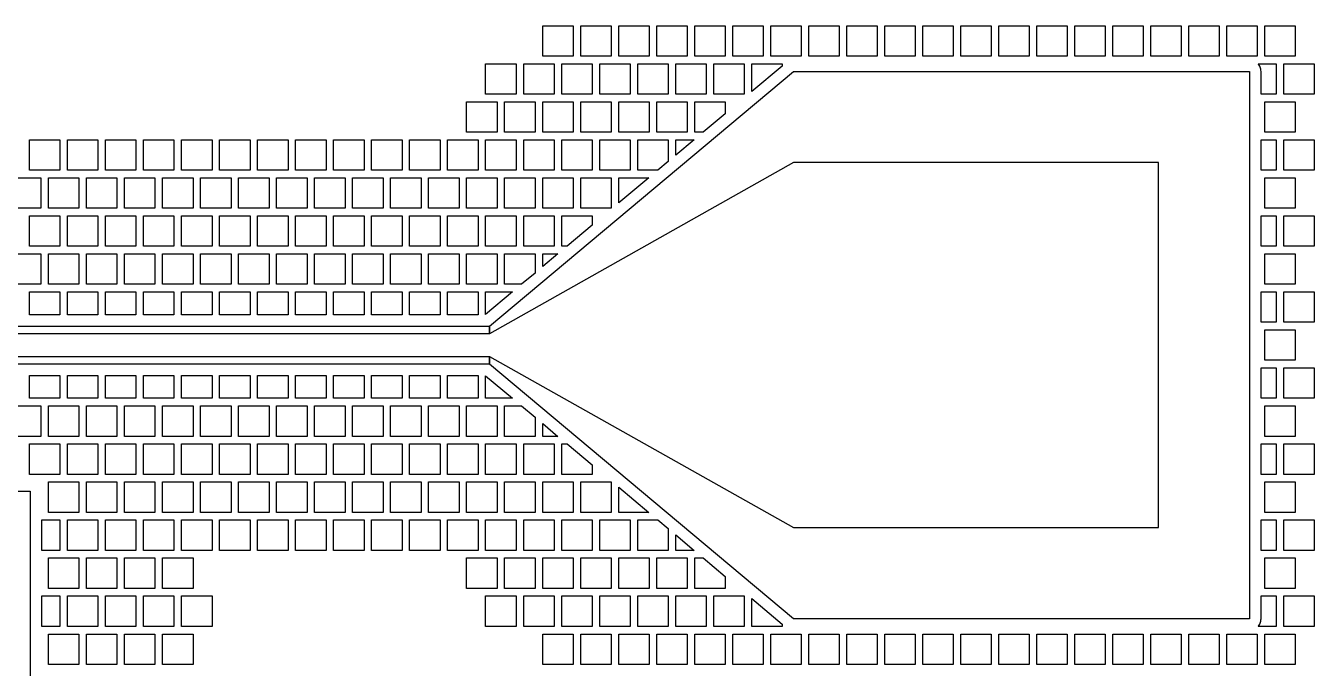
# Model space of a CAD drawing. Header units: metres. Extents: x -10 to 2022, y -10 to 2010.
# Drawn here: x 1175 to 2022, y 1588 to 2010 of the extents above; entities that cross this region are included whole.
import ezdxf

# ---------------------------------------------------------------- set-up
doc = ezdxf.new("R2010")
doc.units = ezdxf.units.M

msp = doc.modelspace()

# ---------------------------------------------------------------- linework, layer by layer
for points in [[(1515, 1990), (1515, 2010), (1535, 2010), (1535, 1990), (1515, 1990), (1515, 1990)], [(1540, 1990), (1540, 2010), (1560, 2010), (1560, 1990), (1540, 1990), (1540, 1990)], [(1565, 1990), (1565, 2010), (1585, 2010), (1585, 1990), (1565, 1990), (1565, 1990)], [(1590, 1990), (1590, 2010), (1610, 2010), (1610, 1990), (1590, 1990), (1590, 1990)], [(1615, 1990), (1615, 2010), (1635, 2010), (1635, 1990), (1615, 1990), (1615, 1990)], [(1640, 1990), (1640, 2010), (1660, 2010), (1660, 1990), (1640, 1990), (1640, 1990)], [(1665, 1990), (1665, 2010), (1685, 2010), (1685, 1990), (1665, 1990), (1665, 1990)], [(1690, 1990), (1690, 2010), (1710, 2010), (1710, 1990), (1690, 1990), (1690, 1990)], [(1715, 1990), (1715, 2010), (1735, 2010), (1735, 1990), (1715, 1990), (1715, 1990)], [(1740, 1990), (1740, 2010), (1760, 2010), (1760, 1990), (1740, 1990), (1740, 1990)], [(1765, 1990), (1765, 2010), (1785, 2010), (1785, 1990), (1765, 1990), (1765, 1990)], [(1790, 1990), (1790, 2010), (1810, 2010), (1810, 1990), (1790, 1990), (1790, 1990)], [(1815, 1990), (1815, 2010), (1835, 2010), (1835, 1990), (1815, 1990), (1815, 1990)], [(1840, 1990), (1840, 2010), (1860, 2010), (1860, 1990), (1840, 1990), (1840, 1990)], [(1865, 1990), (1865, 2010), (1885, 2010), (1885, 1990), (1865, 1990), (1865, 1990)], [(1890, 1990), (1890, 2010), (1910, 2010), (1910, 1990), (1890, 1990), (1890, 1990)], [(1915, 1990), (1915, 2010), (1935, 2010), (1935, 1990), (1915, 1990), (1915, 1990)], [(1940, 1990), (1940, 2010), (1960, 2010), (1960, 1990), (1940, 1990), (1940, 1990)], [(1965, 1990), (1965, 2010), (1985, 2010), (1985, 1990), (1965, 1990), (1965, 1990)], [(1990, 1990), (1990, 2010), (2010, 2010), (2010, 1990), (1990, 1990), (1990, 1990)], [(1477.5, 1965), (1477.5, 1985), (1497.5, 1985), (1497.5, 1965), (1477.5, 1965), (1477.5, 1965)], [(1502.5, 1965), (1502.5, 1985), (1522.5, 1985), (1522.5, 1965), (1502.5, 1965), (1502.5, 1965)], [(1527.5, 1965), (1527.5, 1985), (1547.5, 1985), (1547.5, 1965), (1527.5, 1965), (1527.5, 1965)], [(1552.5, 1965), (1552.5, 1985), (1572.5, 1985), (1572.5, 1965), (1552.5, 1965), (1552.5, 1965)], [(1577.5, 1965), (1577.5, 1985), (1597.5, 1985), (1597.5, 1965), (1577.5, 1965), (1577.5, 1965)], [(1602.5, 1965), (1602.5, 1985), (1622.5, 1985), (1622.5, 1965), (1602.5, 1965), (1602.5, 1965)], [(1627.5, 1965), (1627.5, 1985), (1647.5, 1985), (1647.5, 1965), (1627.5, 1965), (1627.5, 1965)], [(1652.5, 1966.75), (1652.5, 1985), (1672.5, 1985), (1672.5, 1983.5), (1652.5, 1966.75), (1652.5, 1966.75)], [(1985.58, 1985), (1997.5, 1985), (1997.5, 1965), (1987.5, 1965), (1987.5, 1980), (1987.46, 1980.74), (1987.36, 1981.46), (1987.18, 1982.18), (1986.93, 1982.87), (1986.61, 1983.54), (1986.24, 1984.17), (1985.8, 1984.76), (1985.58, 1985), (1985.58, 1985)], [(2002.5, 1965), (2002.5, 1985), (2022.5, 1985), (2022.5, 1965), (2002.5, 1965), (2002.5, 1965)], [(1480, 1812.5), (1680, 1980), (1980, 1980), (1980, 1620), (1680, 1620), (1480, 1787.5), (1480, 1792.5), (1680, 1680), (1920, 1680), (1920, 1920), (1680, 1920), (1480, 1807.5), (1480, 1812.5), (1480, 1812.5)], [(1465, 1940), (1465, 1960), (1485, 1960), (1485, 1940), (1465, 1940), (1465, 1940)], [(1490, 1940), (1490, 1960), (1510, 1960), (1510, 1940), (1490, 1940), (1490, 1940)], [(1515, 1940), (1515, 1960), (1535, 1960), (1535, 1940), (1515, 1940), (1515, 1940)], [(1540, 1940), (1540, 1960), (1560, 1960), (1560, 1940), (1540, 1940), (1540, 1940)], [(1565, 1940), (1565, 1960), (1585, 1960), (1585, 1940), (1565, 1940), (1565, 1940)], [(1590, 1940), (1590, 1960), (1610, 1960), (1610, 1940), (1590, 1940), (1590, 1940)], [(1615, 1940), (1615, 1960), (1635, 1960), (1635, 1952.1), (1620.56, 1940), (1615, 1940), (1615, 1940)], [(1990, 1940), (1990, 1960), (2010, 1960), (2010, 1940), (1990, 1940), (1990, 1940)], [(1177.5, 1915), (1177.5, 1935), (1197.5, 1935), (1197.5, 1915), (1177.5, 1915), (1177.5, 1915)], [(1202.5, 1915), (1202.5, 1935), (1222.5, 1935), (1222.5, 1915), (1202.5, 1915), (1202.5, 1915)], [(1227.5, 1915), (1227.5, 1935), (1247.5, 1935), (1247.5, 1915), (1227.5, 1915), (1227.5, 1915)], [(1252.5, 1915), (1252.5, 1935), (1272.5, 1935), (1272.5, 1915), (1252.5, 1915), (1252.5, 1915)], [(1277.5, 1915), (1277.5, 1935), (1297.5, 1935), (1297.5, 1915), (1277.5, 1915), (1277.5, 1915)], [(1302.5, 1915), (1302.5, 1935), (1322.5, 1935), (1322.5, 1915), (1302.5, 1915), (1302.5, 1915)], [(1327.5, 1915), (1327.5, 1935), (1347.5, 1935), (1347.5, 1915), (1327.5, 1915), (1327.5, 1915)], [(1352.5, 1915), (1352.5, 1935), (1372.5, 1935), (1372.5, 1915), (1352.5, 1915), (1352.5, 1915)], [(1377.5, 1915), (1377.5, 1935), (1397.5, 1935), (1397.5, 1915), (1377.5, 1915), (1377.5, 1915)], [(1402.5, 1915), (1402.5, 1935), (1422.5, 1935), (1422.5, 1915), (1402.5, 1915), (1402.5, 1915)], [(1427.5, 1915), (1427.5, 1935), (1447.5, 1935), (1447.5, 1915), (1427.5, 1915), (1427.5, 1915)], [(1452.5, 1915), (1452.5, 1935), (1472.5, 1935), (1472.5, 1915), (1452.5, 1915), (1452.5, 1915)], [(1477.5, 1915), (1477.5, 1935), (1497.5, 1935), (1497.5, 1915), (1477.5, 1915), (1477.5, 1915)], [(1502.5, 1915), (1502.5, 1935), (1522.5, 1935), (1522.5, 1915), (1502.5, 1915), (1502.5, 1915)], [(1527.5, 1915), (1527.5, 1935), (1547.5, 1935), (1547.5, 1915), (1527.5, 1915), (1527.5, 1915)], [(1552.5, 1915), (1552.5, 1935), (1572.5, 1935), (1572.5, 1915), (1552.5, 1915), (1552.5, 1915)], [(1577.5, 1915), (1577.5, 1935), (1597.5, 1935), (1597.5, 1920.69), (1590.71, 1915), (1577.5, 1915), (1577.5, 1915)], [(1602.5, 1924.88), (1602.5, 1935), (1614.59, 1935), (1602.5, 1924.88), (1602.5, 1924.88)], [(1987.5, 1935), (1997.5, 1935), (1997.5, 1915), (1987.5, 1915), (1987.5, 1935), (1987.5, 1935)], [(2002.5, 1915), (2002.5, 1935), (2022.5, 1935), (2022.5, 1915), (2002.5, 1915), (2002.5, 1915)], [(1165, 1890), (1165, 1910), (1185, 1910), (1185, 1890), (1165, 1890), (1165, 1890)], [(1190, 1890), (1190, 1910), (1210, 1910), (1210, 1890), (1190, 1890), (1190, 1890)], [(1215, 1890), (1215, 1910), (1235, 1910), (1235, 1890), (1215, 1890), (1215, 1890)], [(1240, 1890), (1240, 1910), (1260, 1910), (1260, 1890), (1240, 1890), (1240, 1890)], [(1265, 1890), (1265, 1910), (1285, 1910), (1285, 1890), (1265, 1890), (1265, 1890)], [(1290, 1890), (1290, 1910), (1310, 1910), (1310, 1890), (1290, 1890), (1290, 1890)], [(1315, 1890), (1315, 1910), (1335, 1910), (1335, 1890), (1315, 1890), (1315, 1890)], [(1340, 1890), (1340, 1910), (1360, 1910), (1360, 1890), (1340, 1890), (1340, 1890)], [(1365, 1890), (1365, 1910), (1385, 1910), (1385, 1890), (1365, 1890), (1365, 1890)], [(1390, 1890), (1390, 1910), (1410, 1910), (1410, 1890), (1390, 1890), (1390, 1890)], [(1415, 1890), (1415, 1910), (1435, 1910), (1435, 1890), (1415, 1890), (1415, 1890)], [(1440, 1890), (1440, 1910), (1460, 1910), (1460, 1890), (1440, 1890), (1440, 1890)], [(1465, 1890), (1465, 1910), (1485, 1910), (1485, 1890), (1465, 1890), (1465, 1890)], [(1490, 1890), (1490, 1910), (1510, 1910), (1510, 1890), (1490, 1890), (1490, 1890)], [(1515, 1890), (1515, 1910), (1535, 1910), (1535, 1890), (1515, 1890), (1515, 1890)], [(1540, 1890), (1540, 1910), (1560, 1910), (1560, 1890), (1540, 1890), (1540, 1890)], [(1565, 1893.47), (1565, 1910), (1584.74, 1910), (1565, 1893.47), (1565, 1893.47)], [(1990, 1890), (1990, 1910), (2010, 1910), (2010, 1890), (1990, 1890), (1990, 1890)], [(1177.5, 1865), (1177.5, 1885), (1197.5, 1885), (1197.5, 1865), (1177.5, 1865), (1177.5, 1865)], [(1202.5, 1865), (1202.5, 1885), (1222.5, 1885), (1222.5, 1865), (1202.5, 1865), (1202.5, 1865)], [(1227.5, 1865), (1227.5, 1885), (1247.5, 1885), (1247.5, 1865), (1227.5, 1865), (1227.5, 1865)], [(1252.5, 1865), (1252.5, 1885), (1272.5, 1885), (1272.5, 1865), (1252.5, 1865), (1252.5, 1865)], [(1277.5, 1865), (1277.5, 1885), (1297.5, 1885), (1297.5, 1865), (1277.5, 1865), (1277.5, 1865)], [(1302.5, 1865), (1302.5, 1885), (1322.5, 1885), (1322.5, 1865), (1302.5, 1865), (1302.5, 1865)], [(1327.5, 1865), (1327.5, 1885), (1347.5, 1885), (1347.5, 1865), (1327.5, 1865), (1327.5, 1865)], [(1352.5, 1865), (1352.5, 1885), (1372.5, 1885), (1372.5, 1865), (1352.5, 1865), (1352.5, 1865)], [(1377.5, 1865), (1377.5, 1885), (1397.5, 1885), (1397.5, 1865), (1377.5, 1865), (1377.5, 1865)], [(1402.5, 1865), (1402.5, 1885), (1422.5, 1885), (1422.5, 1865), (1402.5, 1865), (1402.5, 1865)], [(1427.5, 1865), (1427.5, 1885), (1447.5, 1885), (1447.5, 1865), (1427.5, 1865), (1427.5, 1865)], [(1452.5, 1865), (1452.5, 1885), (1472.5, 1885), (1472.5, 1865), (1452.5, 1865), (1452.5, 1865)], [(1477.5, 1865), (1477.5, 1885), (1497.5, 1885), (1497.5, 1865), (1477.5, 1865), (1477.5, 1865)], [(1502.5, 1865), (1502.5, 1885), (1522.5, 1885), (1522.5, 1865), (1502.5, 1865), (1502.5, 1865)], [(1527.5, 1865), (1527.5, 1885), (1547.5, 1885), (1547.5, 1878.81), (1531.01, 1865), (1527.5, 1865), (1527.5, 1865)], [(1987.5, 1885), (1997.5, 1885), (1997.5, 1865), (1987.5, 1865), (1987.5, 1885), (1987.5, 1885)], [(2002.5, 1865), (2002.5, 1885), (2022.5, 1885), (2022.5, 1865), (2002.5, 1865), (2002.5, 1865)], [(1165, 1840), (1165, 1860), (1185, 1860), (1185, 1840), (1165, 1840), (1165, 1840)], [(1190, 1840), (1190, 1860), (1210, 1860), (1210, 1840), (1190, 1840), (1190, 1840)], [(1215, 1840), (1215, 1860), (1235, 1860), (1235, 1840), (1215, 1840), (1215, 1840)], [(1240, 1840), (1240, 1860), (1260, 1860), (1260, 1840), (1240, 1840), (1240, 1840)], [(1265, 1840), (1265, 1860), (1285, 1860), (1285, 1840), (1265, 1840), (1265, 1840)], [(1290, 1840), (1290, 1860), (1310, 1860), (1310, 1840), (1290, 1840), (1290, 1840)], [(1315, 1840), (1315, 1860), (1335, 1860), (1335, 1840), (1315, 1840), (1315, 1840)], [(1340, 1840), (1340, 1860), (1360, 1860), (1360, 1840), (1340, 1840), (1340, 1840)], [(1365, 1840), (1365, 1860), (1385, 1860), (1385, 1840), (1365, 1840), (1365, 1840)], [(1390, 1840), (1390, 1860), (1410, 1860), (1410, 1840), (1390, 1840), (1390, 1840)], [(1415, 1840), (1415, 1860), (1435, 1860), (1435, 1840), (1415, 1840), (1415, 1840)], [(1440, 1840), (1440, 1860), (1460, 1860), (1460, 1840), (1440, 1840), (1440, 1840)], [(1465, 1840), (1465, 1860), (1485, 1860), (1485, 1840), (1465, 1840), (1465, 1840)], [(1490, 1840), (1490, 1860), (1510, 1860), (1510, 1847.41), (1501.15, 1840), (1490, 1840), (1490, 1840)], [(1515, 1851.6), (1515, 1860), (1525.04, 1860), (1515, 1851.6), (1515, 1851.6)], [(1990, 1840), (1990, 1860), (2010, 1860), (2010, 1840), (1990, 1840), (1990, 1840)], [(1177.5, 1820), (1177.5, 1835), (1197.5, 1835), (1197.5, 1820), (1177.5, 1820), (1177.5, 1820)], [(1202.5, 1820), (1202.5, 1835), (1222.5, 1835), (1222.5, 1820), (1202.5, 1820), (1202.5, 1820)], [(1227.5, 1820), (1227.5, 1835), (1247.5, 1835), (1247.5, 1820), (1227.5, 1820), (1227.5, 1820)], [(1252.5, 1820), (1252.5, 1835), (1272.5, 1835), (1272.5, 1820), (1252.5, 1820), (1252.5, 1820)], [(1277.5, 1820), (1277.5, 1835), (1297.5, 1835), (1297.5, 1820), (1277.5, 1820), (1277.5, 1820)], [(1302.5, 1820), (1302.5, 1835), (1322.5, 1835), (1322.5, 1820), (1302.5, 1820), (1302.5, 1820)], [(1327.5, 1820), (1327.5, 1835), (1347.5, 1835), (1347.5, 1820), (1327.5, 1820), (1327.5, 1820)], [(1352.5, 1820), (1352.5, 1835), (1372.5, 1835), (1372.5, 1820), (1352.5, 1820), (1352.5, 1820)], [(1377.5, 1820), (1377.5, 1835), (1397.5, 1835), (1397.5, 1820), (1377.5, 1820), (1377.5, 1820)], [(1402.5, 1820), (1402.5, 1835), (1422.5, 1835), (1422.5, 1820), (1402.5, 1820), (1402.5, 1820)], [(1427.5, 1820), (1427.5, 1835), (1447.5, 1835), (1447.5, 1820), (1427.5, 1820), (1427.5, 1820)], [(1452.5, 1820), (1452.5, 1835), (1472.5, 1835), (1472.5, 1820), (1452.5, 1820), (1452.5, 1820)], [(1477.5, 1820.19), (1477.5, 1835), (1495.18, 1835), (1477.5, 1820.19), (1477.5, 1820.19)], [(1987.5, 1835), (1997.5, 1835), (1997.5, 1815), (1987.5, 1815), (1987.5, 1835), (1987.5, 1835)], [(2002.5, 1815), (2002.5, 1835), (2022.5, 1835), (2022.5, 1815), (2002.5, 1815), (2002.5, 1815)], [(1015.5, 1800), (1016.23, 1801.77), (1026.23, 1811.77), (1028, 1812.5), (1480, 1812.5), (1480, 1807.5), (1029.04, 1807.5), (1020.5, 1798.96), (1020.5, 1704.05), (1015.5, 1704.05), (1015.5, 1800), (1015.5, 1800)], [(1990, 1790), (1990, 1810), (2010, 1810), (2010, 1790), (1990, 1790), (1990, 1790)], [(1040.5, 1787.5), (1040.5, 1704.05), (1035.5, 1704.05), (1035.5, 1790), (1038, 1792.5), (1480, 1792.5), (1480, 1787.5), (1040.5, 1787.5), (1040.5, 1787.5)], [(1177.5, 1765), (1177.5, 1780), (1197.5, 1780), (1197.5, 1765), (1177.5, 1765), (1177.5, 1765)], [(1202.5, 1765), (1202.5, 1780), (1222.5, 1780), (1222.5, 1765), (1202.5, 1765), (1202.5, 1765)], [(1227.5, 1765), (1227.5, 1780), (1247.5, 1780), (1247.5, 1765), (1227.5, 1765), (1227.5, 1765)], [(1252.5, 1765), (1252.5, 1780), (1272.5, 1780), (1272.5, 1765), (1252.5, 1765), (1252.5, 1765)], [(1277.5, 1765), (1277.5, 1780), (1297.5, 1780), (1297.5, 1765), (1277.5, 1765), (1277.5, 1765)], [(1302.5, 1765), (1302.5, 1780), (1322.5, 1780), (1322.5, 1765), (1302.5, 1765), (1302.5, 1765)], [(1327.5, 1765), (1327.5, 1780), (1347.5, 1780), (1347.5, 1765), (1327.5, 1765), (1327.5, 1765)], [(1352.5, 1765), (1352.5, 1780), (1372.5, 1780), (1372.5, 1765), (1352.5, 1765), (1352.5, 1765)], [(1377.5, 1765), (1377.5, 1780), (1397.5, 1780), (1397.5, 1765), (1377.5, 1765), (1377.5, 1765)], [(1402.5, 1765), (1402.5, 1780), (1422.5, 1780), (1422.5, 1765), (1402.5, 1765), (1402.5, 1765)], [(1427.5, 1765), (1427.5, 1780), (1447.5, 1780), (1447.5, 1765), (1427.5, 1765), (1427.5, 1765)], [(1452.5, 1765), (1452.5, 1780), (1472.5, 1780), (1472.5, 1765), (1452.5, 1765), (1452.5, 1765)], [(1477.5, 1765), (1477.5, 1779.81), (1495.18, 1765), (1477.5, 1765), (1477.5, 1765)], [(1987.5, 1785), (1997.5, 1785), (1997.5, 1765), (1987.5, 1765), (1987.5, 1785), (1987.5, 1785)], [(2002.5, 1765), (2002.5, 1785), (2022.5, 1785), (2022.5, 1765), (2002.5, 1765), (2002.5, 1765)], [(1165, 1740), (1165, 1760), (1185, 1760), (1185, 1740), (1165, 1740), (1165, 1740)], [(1190, 1740), (1190, 1760), (1210, 1760), (1210, 1740), (1190, 1740), (1190, 1740)], [(1215, 1740), (1215, 1760), (1235, 1760), (1235, 1740), (1215, 1740), (1215, 1740)], [(1240, 1740), (1240, 1760), (1260, 1760), (1260, 1740), (1240, 1740), (1240, 1740)], [(1265, 1740), (1265, 1760), (1285, 1760), (1285, 1740), (1265, 1740), (1265, 1740)], [(1290, 1740), (1290, 1760), (1310, 1760), (1310, 1740), (1290, 1740), (1290, 1740)], [(1315, 1740), (1315, 1760), (1335, 1760), (1335, 1740), (1315, 1740), (1315, 1740)], [(1340, 1740), (1340, 1760), (1360, 1760), (1360, 1740), (1340, 1740), (1340, 1740)], [(1365, 1740), (1365, 1760), (1385, 1760), (1385, 1740), (1365, 1740), (1365, 1740)], [(1390, 1740), (1390, 1760), (1410, 1760), (1410, 1740), (1390, 1740), (1390, 1740)], [(1415, 1740), (1415, 1760), (1435, 1760), (1435, 1740), (1415, 1740), (1415, 1740)], [(1440, 1740), (1440, 1760), (1460, 1760), (1460, 1740), (1440, 1740), (1440, 1740)], [(1465, 1740), (1465, 1760), (1485, 1760), (1485, 1740), (1465, 1740), (1465, 1740)], [(1490, 1740), (1490, 1760), (1501.15, 1760), (1510, 1752.59), (1510, 1740), (1490, 1740), (1490, 1740)], [(1990, 1740), (1990, 1760), (2010, 1760), (2010, 1740), (1990, 1740), (1990, 1740)], [(1515, 1740), (1515, 1748.4), (1525.04, 1740), (1515, 1740), (1515, 1740)], [(1177.5, 1715), (1177.5, 1735), (1197.5, 1735), (1197.5, 1715), (1177.5, 1715), (1177.5, 1715)], [(1202.5, 1715), (1202.5, 1735), (1222.5, 1735), (1222.5, 1715), (1202.5, 1715), (1202.5, 1715)], [(1227.5, 1715), (1227.5, 1735), (1247.5, 1735), (1247.5, 1715), (1227.5, 1715), (1227.5, 1715)], [(1252.5, 1715), (1252.5, 1735), (1272.5, 1735), (1272.5, 1715), (1252.5, 1715), (1252.5, 1715)], [(1277.5, 1715), (1277.5, 1735), (1297.5, 1735), (1297.5, 1715), (1277.5, 1715), (1277.5, 1715)], [(1302.5, 1715), (1302.5, 1735), (1322.5, 1735), (1322.5, 1715), (1302.5, 1715), (1302.5, 1715)], [(1327.5, 1715), (1327.5, 1735), (1347.5, 1735), (1347.5, 1715), (1327.5, 1715), (1327.5, 1715)], [(1352.5, 1715), (1352.5, 1735), (1372.5, 1735), (1372.5, 1715), (1352.5, 1715), (1352.5, 1715)], [(1377.5, 1715), (1377.5, 1735), (1397.5, 1735), (1397.5, 1715), (1377.5, 1715), (1377.5, 1715)], [(1402.5, 1715), (1402.5, 1735), (1422.5, 1735), (1422.5, 1715), (1402.5, 1715), (1402.5, 1715)], [(1427.5, 1715), (1427.5, 1735), (1447.5, 1735), (1447.5, 1715), (1427.5, 1715), (1427.5, 1715)], [(1452.5, 1715), (1452.5, 1735), (1472.5, 1735), (1472.5, 1715), (1452.5, 1715), (1452.5, 1715)], [(1477.5, 1715), (1477.5, 1735), (1497.5, 1735), (1497.5, 1715), (1477.5, 1715), (1477.5, 1715)], [(1502.5, 1715), (1502.5, 1735), (1522.5, 1735), (1522.5, 1715), (1502.5, 1715), (1502.5, 1715)], [(1527.5, 1715), (1527.5, 1735), (1531.01, 1735), (1547.5, 1721.19), (1547.5, 1715), (1527.5, 1715), (1527.5, 1715)], [(1987.5, 1735), (1997.5, 1735), (1997.5, 1715), (1987.5, 1715), (1987.5, 1735), (1987.5, 1735)], [(2002.5, 1715), (2002.5, 1735), (2022.5, 1735), (2022.5, 1715), (2002.5, 1715), (2002.5, 1715)], [(878, 1104.05), (878, 1704.05), (1178, 1704.05), (1178, 1104.05), (878, 1104.05), (878, 1104.05)], [(1190, 1690), (1190, 1710), (1210, 1710), (1210, 1690), (1190, 1690), (1190, 1690)], [(1215, 1690), (1215, 1710), (1235, 1710), (1235, 1690), (1215, 1690), (1215, 1690)], [(1240, 1690), (1240, 1710), (1260, 1710), (1260, 1690), (1240, 1690), (1240, 1690)], [(1265, 1690), (1265, 1710), (1285, 1710), (1285, 1690), (1265, 1690), (1265, 1690)], [(1290, 1690), (1290, 1710), (1310, 1710), (1310, 1690), (1290, 1690), (1290, 1690)], [(1315, 1690), (1315, 1710), (1335, 1710), (1335, 1690), (1315, 1690), (1315, 1690)], [(1340, 1690), (1340, 1710), (1360, 1710), (1360, 1690), (1340, 1690), (1340, 1690)], [(1365, 1690), (1365, 1710), (1385, 1710), (1385, 1690), (1365, 1690), (1365, 1690)], [(1390, 1690), (1390, 1710), (1410, 1710), (1410, 1690), (1390, 1690), (1390, 1690)], [(1415, 1690), (1415, 1710), (1435, 1710), (1435, 1690), (1415, 1690), (1415, 1690)], [(1440, 1690), (1440, 1710), (1460, 1710), (1460, 1690), (1440, 1690), (1440, 1690)], [(1465, 1690), (1465, 1710), (1485, 1710), (1485, 1690), (1465, 1690), (1465, 1690)], [(1490, 1690), (1490, 1710), (1510, 1710), (1510, 1690), (1490, 1690), (1490, 1690)], [(1515, 1690), (1515, 1710), (1535, 1710), (1535, 1690), (1515, 1690), (1515, 1690)], [(1540, 1690), (1540, 1710), (1560, 1710), (1560, 1690), (1540, 1690), (1540, 1690)], [(1565, 1690), (1565, 1706.53), (1584.74, 1690), (1565, 1690), (1565, 1690)], [(1990, 1690), (1990, 1710), (2010, 1710), (2010, 1690), (1990, 1690), (1990, 1690)], [(1185.5, 1685), (1197.5, 1685), (1197.5, 1665), (1185.5, 1665), (1185.5, 1685), (1185.5, 1685)], [(1202.5, 1665), (1202.5, 1685), (1222.5, 1685), (1222.5, 1665), (1202.5, 1665), (1202.5, 1665)], [(1227.5, 1665), (1227.5, 1685), (1247.5, 1685), (1247.5, 1665), (1227.5, 1665), (1227.5, 1665)], [(1252.5, 1665), (1252.5, 1685), (1272.5, 1685), (1272.5, 1665), (1252.5, 1665), (1252.5, 1665)], [(1277.5, 1665), (1277.5, 1685), (1297.5, 1685), (1297.5, 1665), (1277.5, 1665), (1277.5, 1665)], [(1302.5, 1665), (1302.5, 1685), (1322.5, 1685), (1322.5, 1665), (1302.5, 1665), (1302.5, 1665)], [(1327.5, 1665), (1327.5, 1685), (1347.5, 1685), (1347.5, 1665), (1327.5, 1665), (1327.5, 1665)], [(1352.5, 1665), (1352.5, 1685), (1372.5, 1685), (1372.5, 1665), (1352.5, 1665), (1352.5, 1665)], [(1377.5, 1665), (1377.5, 1685), (1397.5, 1685), (1397.5, 1665), (1377.5, 1665), (1377.5, 1665)], [(1402.5, 1665), (1402.5, 1685), (1422.5, 1685), (1422.5, 1665), (1402.5, 1665), (1402.5, 1665)], [(1427.5, 1665), (1427.5, 1685), (1447.5, 1685), (1447.5, 1665), (1427.5, 1665), (1427.5, 1665)], [(1452.5, 1665), (1452.5, 1685), (1472.5, 1685), (1472.5, 1665), (1452.5, 1665), (1452.5, 1665)], [(1477.5, 1665), (1477.5, 1685), (1497.5, 1685), (1497.5, 1665), (1477.5, 1665), (1477.5, 1665)], [(1502.5, 1665), (1502.5, 1685), (1522.5, 1685), (1522.5, 1665), (1502.5, 1665), (1502.5, 1665)], [(1527.5, 1665), (1527.5, 1685), (1547.5, 1685), (1547.5, 1665), (1527.5, 1665), (1527.5, 1665)], [(1552.5, 1665), (1552.5, 1685), (1572.5, 1685), (1572.5, 1665), (1552.5, 1665), (1552.5, 1665)], [(1577.5, 1665), (1577.5, 1685), (1590.71, 1685), (1597.5, 1679.31), (1597.5, 1665), (1577.5, 1665), (1577.5, 1665)], [(1987.5, 1685), (1997.5, 1685), (1997.5, 1665), (1987.5, 1665), (1987.5, 1685), (1987.5, 1685)], [(2002.5, 1665), (2002.5, 1685), (2022.5, 1685), (2022.5, 1665), (2002.5, 1665), (2002.5, 1665)], [(1602.5, 1665), (1602.5, 1675.12), (1614.59, 1665), (1602.5, 1665), (1602.5, 1665)], [(1190, 1640), (1190, 1660), (1210, 1660), (1210, 1640), (1190, 1640), (1190, 1640)], [(1215, 1640), (1215, 1660), (1235, 1660), (1235, 1640), (1215, 1640), (1215, 1640)], [(1240, 1640), (1240, 1660), (1260, 1660), (1260, 1640), (1240, 1640), (1240, 1640)], [(1265, 1640), (1265, 1660), (1285, 1660), (1285, 1640), (1265, 1640), (1265, 1640)], [(1465, 1640), (1465, 1660), (1485, 1660), (1485, 1640), (1465, 1640), (1465, 1640)], [(1490, 1640), (1490, 1660), (1510, 1660), (1510, 1640), (1490, 1640), (1490, 1640)], [(1515, 1640), (1515, 1660), (1535, 1660), (1535, 1640), (1515, 1640), (1515, 1640)], [(1540, 1640), (1540, 1660), (1560, 1660), (1560, 1640), (1540, 1640), (1540, 1640)], [(1565, 1640), (1565, 1660), (1585, 1660), (1585, 1640), (1565, 1640), (1565, 1640)], [(1590, 1640), (1590, 1660), (1610, 1660), (1610, 1640), (1590, 1640), (1590, 1640)], [(1615, 1640), (1615, 1660), (1620.56, 1660), (1635, 1647.9), (1635, 1640), (1615, 1640), (1615, 1640)], [(1990, 1640), (1990, 1660), (2010, 1660), (2010, 1640), (1990, 1640), (1990, 1640)], [(1185.5, 1635), (1197.5, 1635), (1197.5, 1615), (1185.5, 1615), (1185.5, 1635), (1185.5, 1635)], [(1202.5, 1615), (1202.5, 1635), (1222.5, 1635), (1222.5, 1615), (1202.5, 1615), (1202.5, 1615)], [(1227.5, 1615), (1227.5, 1635), (1247.5, 1635), (1247.5, 1615), (1227.5, 1615), (1227.5, 1615)], [(1252.5, 1615), (1252.5, 1635), (1272.5, 1635), (1272.5, 1615), (1252.5, 1615), (1252.5, 1615)], [(1277.5, 1615), (1277.5, 1635), (1297.5, 1635), (1297.5, 1615), (1277.5, 1615), (1277.5, 1615)], [(1477.5, 1615), (1477.5, 1635), (1497.5, 1635), (1497.5, 1615), (1477.5, 1615), (1477.5, 1615)], [(1502.5, 1615), (1502.5, 1635), (1522.5, 1635), (1522.5, 1615), (1502.5, 1615), (1502.5, 1615)], [(1527.5, 1615), (1527.5, 1635), (1547.5, 1635), (1547.5, 1615), (1527.5, 1615), (1527.5, 1615)], [(1552.5, 1615), (1552.5, 1635), (1572.5, 1635), (1572.5, 1615), (1552.5, 1615), (1552.5, 1615)], [(1577.5, 1615), (1577.5, 1635), (1597.5, 1635), (1597.5, 1615), (1577.5, 1615), (1577.5, 1615)], [(1602.5, 1615), (1602.5, 1635), (1622.5, 1635), (1622.5, 1615), (1602.5, 1615), (1602.5, 1615)], [(1627.5, 1615), (1627.5, 1635), (1647.5, 1635), (1647.5, 1615), (1627.5, 1615), (1627.5, 1615)], [(1652.5, 1615), (1652.5, 1633.25), (1672.5, 1616.5), (1672.5, 1615), (1652.5, 1615), (1652.5, 1615)], [(1987.5, 1635), (1997.5, 1635), (1997.5, 1615), (1985.58, 1615), (1985.8, 1615.24), (1986.24, 1615.83), (1986.61, 1616.46), (1986.93, 1617.13), (1987.18, 1617.82), (1987.36, 1618.54), (1987.46, 1619.26), (1987.5, 1620), (1987.5, 1635), (1987.5, 1635)], [(2002.5, 1615), (2002.5, 1635), (2022.5, 1635), (2022.5, 1615), (2002.5, 1615), (2002.5, 1615)], [(1190, 1590), (1190, 1610), (1210, 1610), (1210, 1590), (1190, 1590), (1190, 1590)], [(1215, 1590), (1215, 1610), (1235, 1610), (1235, 1590), (1215, 1590), (1215, 1590)], [(1240, 1590), (1240, 1610), (1260, 1610), (1260, 1590), (1240, 1590), (1240, 1590)], [(1265, 1590), (1265, 1610), (1285, 1610), (1285, 1590), (1265, 1590), (1265, 1590)], [(1515, 1590), (1515, 1610), (1535, 1610), (1535, 1590), (1515, 1590), (1515, 1590)], [(1540, 1590), (1540, 1610), (1560, 1610), (1560, 1590), (1540, 1590), (1540, 1590)], [(1565, 1590), (1565, 1610), (1585, 1610), (1585, 1590), (1565, 1590), (1565, 1590)], [(1590, 1590), (1590, 1610), (1610, 1610), (1610, 1590), (1590, 1590), (1590, 1590)], [(1615, 1590), (1615, 1610), (1635, 1610), (1635, 1590), (1615, 1590), (1615, 1590)], [(1640, 1590), (1640, 1610), (1660, 1610), (1660, 1590), (1640, 1590), (1640, 1590)], [(1665, 1590), (1665, 1610), (1685, 1610), (1685, 1590), (1665, 1590), (1665, 1590)], [(1690, 1590), (1690, 1610), (1710, 1610), (1710, 1590), (1690, 1590), (1690, 1590)], [(1715, 1590), (1715, 1610), (1735, 1610), (1735, 1590), (1715, 1590), (1715, 1590)], [(1740, 1590), (1740, 1610), (1760, 1610), (1760, 1590), (1740, 1590), (1740, 1590)], [(1765, 1590), (1765, 1610), (1785, 1610), (1785, 1590), (1765, 1590), (1765, 1590)], [(1790, 1590), (1790, 1610), (1810, 1610), (1810, 1590), (1790, 1590), (1790, 1590)], [(1815, 1590), (1815, 1610), (1835, 1610), (1835, 1590), (1815, 1590), (1815, 1590)], [(1840, 1590), (1840, 1610), (1860, 1610), (1860, 1590), (1840, 1590), (1840, 1590)], [(1865, 1590), (1865, 1610), (1885, 1610), (1885, 1590), (1865, 1590), (1865, 1590)], [(1890, 1590), (1890, 1610), (1910, 1610), (1910, 1590), (1890, 1590), (1890, 1590)], [(1915, 1590), (1915, 1610), (1935, 1610), (1935, 1590), (1915, 1590), (1915, 1590)], [(1940, 1590), (1940, 1610), (1960, 1610), (1960, 1590), (1940, 1590), (1940, 1590)], [(1965, 1590), (1965, 1610), (1985, 1610), (1985, 1590), (1965, 1590), (1965, 1590)], [(1990, 1590), (1990, 1610), (2010, 1610), (2010, 1590), (1990, 1590), (1990, 1590)]]:
    msp.add_lwpolyline(points)

doc.saveas('drawing.dxf')
